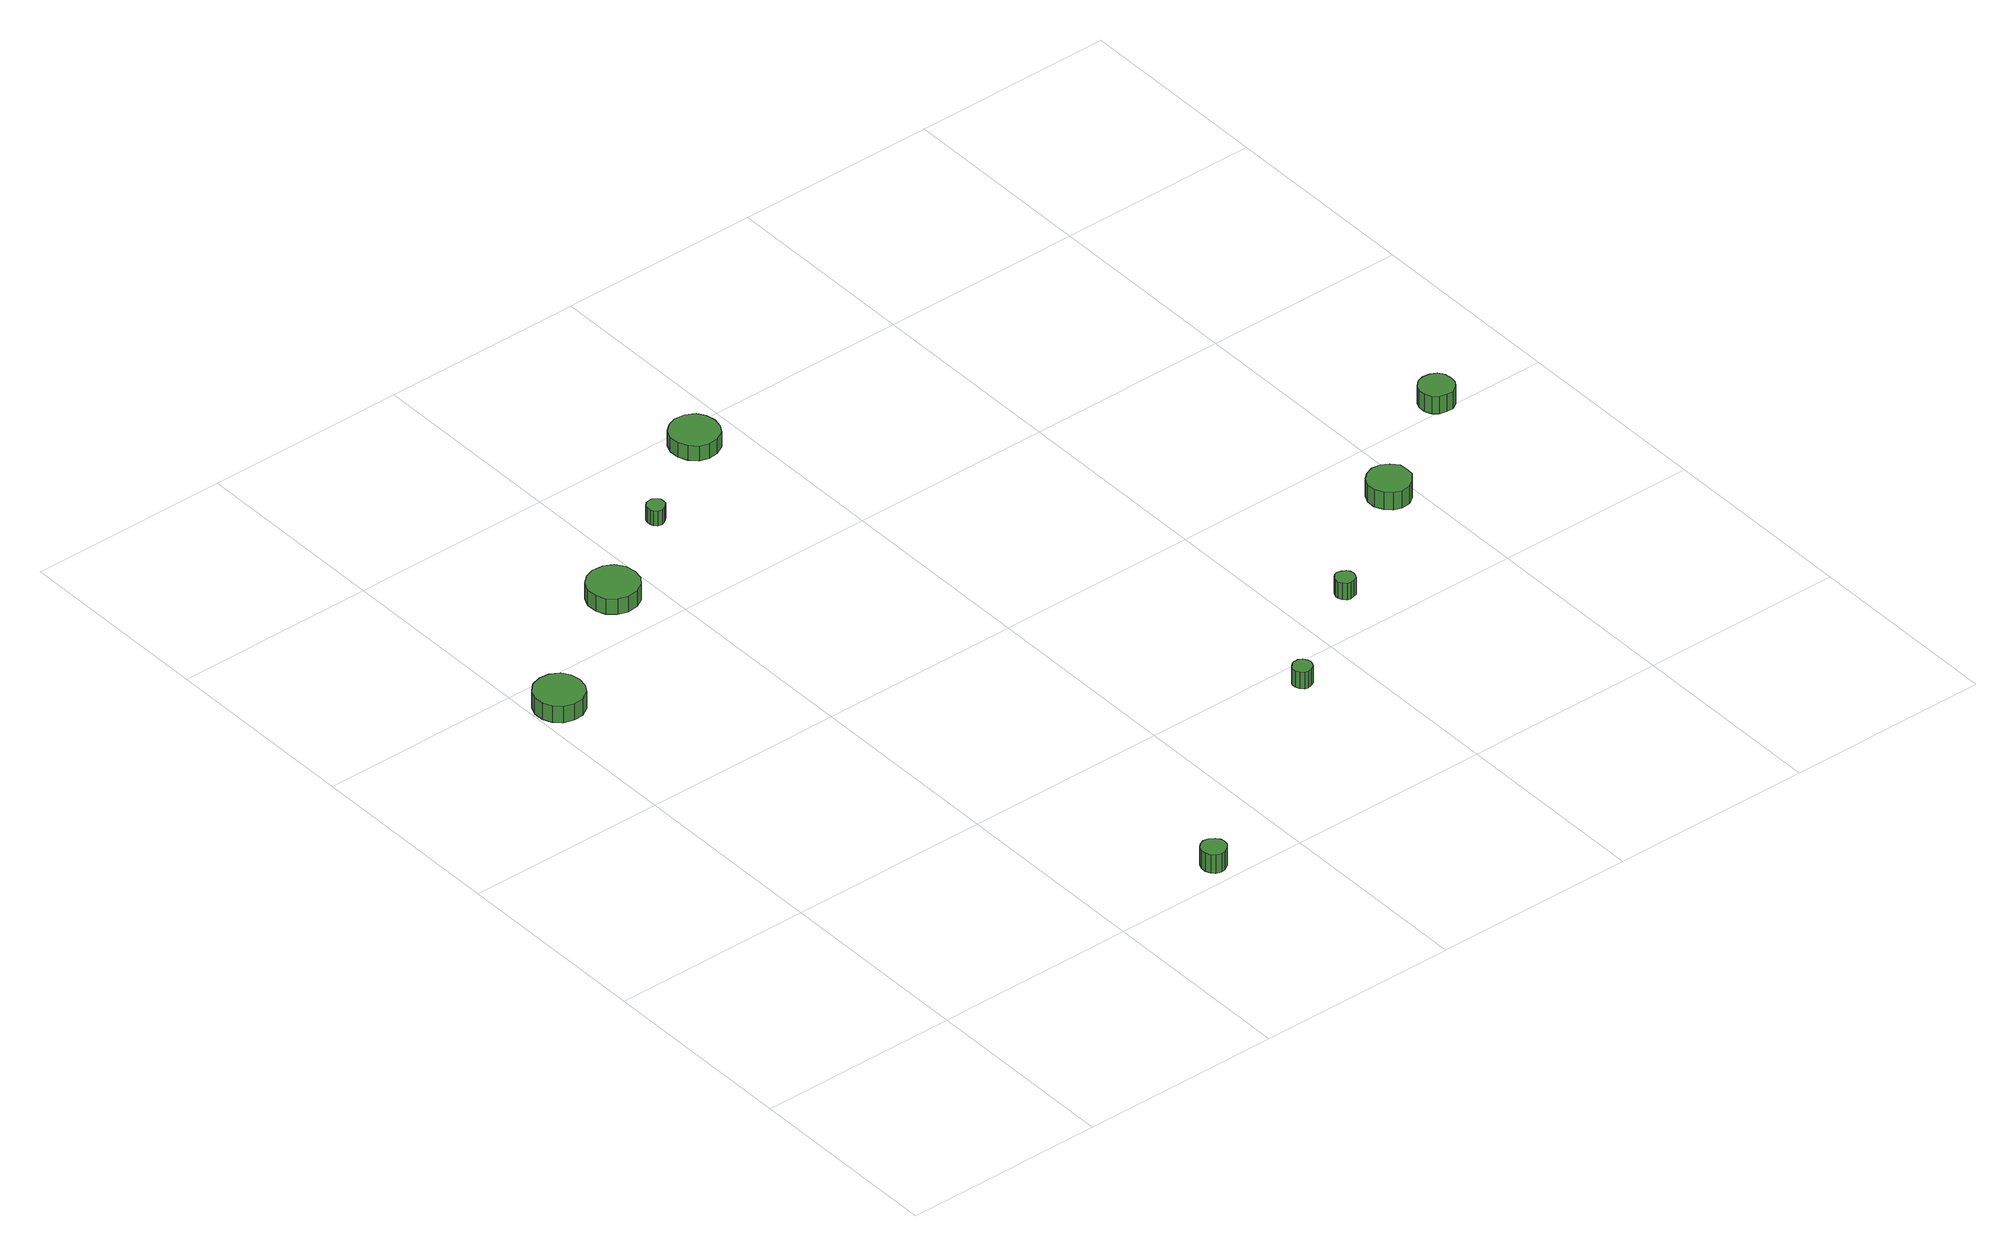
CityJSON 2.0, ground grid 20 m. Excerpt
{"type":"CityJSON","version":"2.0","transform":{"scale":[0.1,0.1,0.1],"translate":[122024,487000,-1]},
"CityObjects":{
"tree1":{"type":"SolitaryVegetationObject","attributes":{"function":"something"},"geometry":[{"type":"MultiSurface","lod":"1","boundaries":[[[0,1,2,3,4,5,6,7,8,9,10,11,12,13,14]],[[15,16,17,18,19,20,21,22,23,24,25,26,27,28,29]],[[0,29,28,1]],[[1,28,27,2]],[[2,27,26,3]],[[3,26,25,4]],[[4,25,24,5]],[[5,24,23,6]],[[6,23,22,7]],[[7,22,21,8]],[[8,21,20,9]],[[9,20,19,10]],[[10,19,18,11]],[[11,18,17,12]],[[12,17,16,13]],[[13,16,15,14]],[[14,15,29,0]]]}]},
"tree2":{"type":"SolitaryVegetationObject","attributes":{"function":"something"},"geometry":[{"type":"MultiSurface","lod":"1","boundaries":[[[30,31,32,33,34,35,36,37,38,39,40,41,42,43,44]],[[45,46,47,48,49,50,51,52,53,54,55,56,57,58,59]],[[30,59,58,31]],[[31,58,57,32]],[[32,57,56,33]],[[33,56,55,34]],[[34,55,54,35]],[[35,54,53,36]],[[36,53,52,37]],[[37,52,51,38]],[[38,51,50,39]],[[39,50,49,40]],[[40,49,48,41]],[[41,48,47,42]],[[42,47,46,43]],[[43,46,45,44]],[[44,45,59,30]]]}]},
"tree3":{"type":"SolitaryVegetationObject","attributes":{"function":"something"},"geometry":[{"type":"MultiSurface","lod":"1","boundaries":[[[60,61,62,63,64,65,66,67,68,69,70,71,72,73,74]],[[75,76,77,78,79,80,81,82,83,84,85,86,87,88,89]],[[60,89,88,61]],[[61,88,87,62]],[[62,87,86,63]],[[63,86,85,64]],[[64,85,84,65]],[[65,84,83,66]],[[66,83,82,67]],[[67,82,81,68]],[[68,81,80,69]],[[69,80,79,70]],[[70,79,78,71]],[[71,78,77,72]],[[72,77,76,73]],[[73,76,75,74]],[[74,75,89,60]]]}]},
"tree4":{"type":"SolitaryVegetationObject","attributes":{"function":"something"},"geometry":[{"type":"MultiSurface","lod":"1","boundaries":[[[90,91,92,93,94,95,96,97,98,99,100,101,102,103,104]],[[105,106,107,108,109,110,111,112,113,114,115,116,117,118,119]],[[90,119,118,91]],[[91,118,117,92]],[[92,117,116,93]],[[93,116,115,94]],[[94,115,114,95]],[[95,114,113,96]],[[96,113,112,97]],[[97,112,111,98]],[[98,111,110,99]],[[99,110,109,100]],[[100,109,108,101]],[[101,108,107,102]],[[102,107,106,103]],[[103,106,105,104]],[[104,105,119,90]]]}]},
"tree5":{"type":"SolitaryVegetationObject","attributes":{"function":"something"},"geometry":[{"type":"MultiSurface","lod":"1","boundaries":[[[120,121,122,123,124,125,126,127,128,129,130,131,132,133,134]],[[135,136,137,138,139,140,141,142,143,144,145,146,147,148,149]],[[120,149,148,121]],[[121,148,147,122]],[[122,147,146,123]],[[123,146,145,124]],[[124,145,144,125]],[[125,144,143,126]],[[126,143,142,127]],[[127,142,141,128]],[[128,141,140,129]],[[129,140,139,130]],[[130,139,138,131]],[[131,138,137,132]],[[132,137,136,133]],[[133,136,135,134]],[[134,135,149,120]]]}]},
"tree6":{"type":"SolitaryVegetationObject","attributes":{"function":"something"},"geometry":[{"type":"MultiSurface","lod":"1","boundaries":[[[150,151,152,153,154,155,156,157,158,159,160,161,162,163,164]],[[165,166,167,168,169,170,171,172,173,174,175,176,177,178,179]],[[150,179,178,151]],[[151,178,177,152]],[[152,177,176,153]],[[153,176,175,154]],[[154,175,174,155]],[[155,174,173,156]],[[156,173,172,157]],[[157,172,171,158]],[[158,171,170,159]],[[159,170,169,160]],[[160,169,168,161]],[[161,168,167,162]],[[162,167,166,163]],[[163,166,165,164]],[[164,165,179,150]]]}]},
"tree7":{"type":"SolitaryVegetationObject","attributes":{"function":"something"},"geometry":[{"type":"MultiSurface","lod":"1","boundaries":[[[180,181,182,183,184,185,186,187,188,189,190,191,192,193,194]],[[195,196,197,198,199,200,201,202,203,204,205,206,207,208,209]],[[180,209,208,181]],[[181,208,207,182]],[[182,207,206,183]],[[183,206,205,184]],[[184,205,204,185]],[[185,204,203,186]],[[186,203,202,187]],[[187,202,201,188]],[[188,201,200,189]],[[189,200,199,190]],[[190,199,198,191]],[[191,198,197,192]],[[192,197,196,193]],[[193,196,195,194]],[[194,195,209,180]]]}]},
"tree8":{"type":"SolitaryVegetationObject","attributes":{"function":"something"},"geometry":[{"type":"MultiSurface","lod":"1","boundaries":[[[210,211,212,213,214,215,216,217,218,219,220,221,222,223,224]],[[225,226,227,228,229,230,231,232,233,234,235,236,237,238,239]],[[210,239,238,211]],[[211,238,237,212]],[[212,237,236,213]],[[213,236,235,214]],[[214,235,234,215]],[[215,234,233,216]],[[216,233,232,217]],[[217,232,231,218]],[[218,231,230,219]],[[219,230,229,220]],[[220,229,228,221]],[[221,228,227,222]],[[222,227,226,223]],[[223,226,225,224]],[[224,225,239,210]]]}]},
"tree9":{"type":"SolitaryVegetationObject","attributes":{"function":"something"},"geometry":[{"type":"MultiSurface","lod":"1","boundaries":[[[240,241,242,243,244,245,246,247,248,249,250,251,252,253,254]],[[255,256,257,258,259,260,261,262,263,264,265,266,267,268,269]],[[240,269,268,241]],[[241,268,267,242]],[[242,267,266,243]],[[243,266,265,244]],[[244,265,264,245]],[[245,264,263,246]],[[246,263,262,247]],[[247,262,261,248]],[[248,261,260,249]],[[249,260,259,250]],[[250,259,258,251]],[[251,258,257,252]],[[252,257,256,253]],[[253,256,255,254]],[[254,255,269,240]]]}]},
"tree10":{"type":"SolitaryVegetationObject","attributes":{"function":"something"}},
"tree11":{"type":"SolitaryVegetationObject","attributes":{"function":"something"}},
"tree12":{"type":"SolitaryVegetationObject","attributes":{"function":"something"}}
},
"vertices":[
[50,563,26],[48,573,26],[43,581,26],[34,586,26],[24,587,26],[14,584,26],[7,577,26],[3,568,26],[3,558,26],[7,549,26],[14,542,26],[24,539,26],[34,540,26],[43,545,26],[48,553,26],[48,553,8],[43,545,8],[34,540,8],[24,539,8],[14,542,8],[7,549,8],[3,558,8],[3,568,8],[7,577,8],[14,584,8],[24,587,8],[34,586,8],[43,581,8],[48,573,8],[50,563,8],
[333,22,30],[332,26,30],[329,30,30],[324,33,30],[319,34,30],[314,32,30],[311,29,30],[309,24,30],[309,19,30],[311,14,30],[314,11,30],[319,9,30],[324,10,30],[329,13,30],[332,17,30],[332,17,10],[329,13,10],[324,10,10],[319,9,10],[314,11,10],[311,14,10],[309,19,10],[309,24,10],[311,29,10],[314,32,10],[319,34,10],[324,33,10],[329,30,10],[332,26,10],[333,22,10],
[187,653,25],[185,664,25],[179,672,25],[170,677,25],[159,678,25],[150,675,25],[142,668,25],[138,659,25],[138,648,25],[142,639,25],[150,632,25],[159,629,25],[170,630,25],[179,635,25],[185,643,25],[185,643,8],[179,635,8],[170,630,8],[159,629,8],[150,632,8],[142,639,8],[138,648,8],[138,659,8],[142,668,8],[150,675,8],[159,678,8],[170,677,8],[179,672,8],[185,664,8],[187,653,8],
[271,716,24],[271,720,24],[268,723,24],[265,725,24],[262,725,24],[258,724,24],[255,721,24],[254,718,24],[254,714,24],[255,711,24],[258,708,24],[262,707,24],[265,708,24],[268,710,24],[271,713,24],[271,713,8],[268,710,8],[265,708,8],[262,707,8],[258,708,8],[255,711,8],[254,714,8],[254,718,8],[255,721,8],[258,724,8],[262,725,8],[265,725,8],[268,723,8],[271,720,8],[271,716,8],
[380,778,24],[378,787,24],[373,795,24],[364,800,24],[354,801,24],[345,798,24],[338,792,24],[334,783,24],[334,773,24],[338,764,24],[345,757,24],[354,754,24],[364,755,24],[373,760,24],[378,768,24],[378,768,8],[373,760,8],[364,755,8],[354,754,8],[345,757,8],[338,764,8],[334,773,8],[334,783,8],[338,792,8],[345,798,8],[354,801,8],[364,800,8],[373,795,8],[378,787,8],[380,778,8],
[556,174,29],[555,177,29],[553,181,29],[549,183,29],[545,183,29],[542,182,29],[539,179,29],[537,176,29],[537,172,29],[539,168,29],[542,165,29],[545,164,29],[549,165,29],[553,167,29],[555,170,29],[555,170,11],[553,167,11],[549,165,11],[545,164,11],[542,165,11],[539,168,11],[537,172,11],[537,176,11],[539,179,11],[542,182,11],[545,183,11],[549,183,11],[553,181,11],[555,177,11],[556,174,11],
[666,248,29],[665,252,29],[663,255,29],[659,257,29],[655,258,29],[652,257,29],[649,254,29],[647,250,29],[647,247,29],[649,243,29],[652,240,29],[655,239,29],[659,240,29],[663,241,29],[665,245,29],[665,245,11],[663,241,11],[659,240,11],[655,239,11],[652,240,11],[649,243,11],[647,247,11],[647,250,11],[649,254,11],[652,257,11],[655,258,11],[659,257,11],[663,255,11],[665,252,11],[666,248,11],
[796,332,30],[795,341,30],[789,348,30],[782,352,30],[773,353,30],[765,350,30],[759,345,30],[755,337,30],[755,328,30],[759,320,30],[765,314,30],[773,311,30],[782,312,30],[789,317,30],[795,324,30],[795,324,11],[789,317,11],[782,312,11],[773,311,11],[765,314,11],[759,320,11],[755,328,11],[755,337,11],[759,345,11],[765,350,11],[773,353,11],[782,352,11],[789,348,11],[795,341,11],[796,332,11],
[909,409,30],[908,416,30],[904,422,30],[898,425,30],[891,426,30],[884,424,30],[879,419,30],[876,413,30],[876,406,30],[879,399,30],[884,395,30],[891,393,30],[898,393,30],[904,397,30],[908,402,30],[908,402,11],[904,397,11],[898,393,11],[891,393,11],[884,395,11],[879,399,11],[876,406,11],[876,413,11],[879,419,11],[884,424,11],[891,426,11],[898,425,11],[904,422,11],[908,416,11],[909,409,11]
]}
